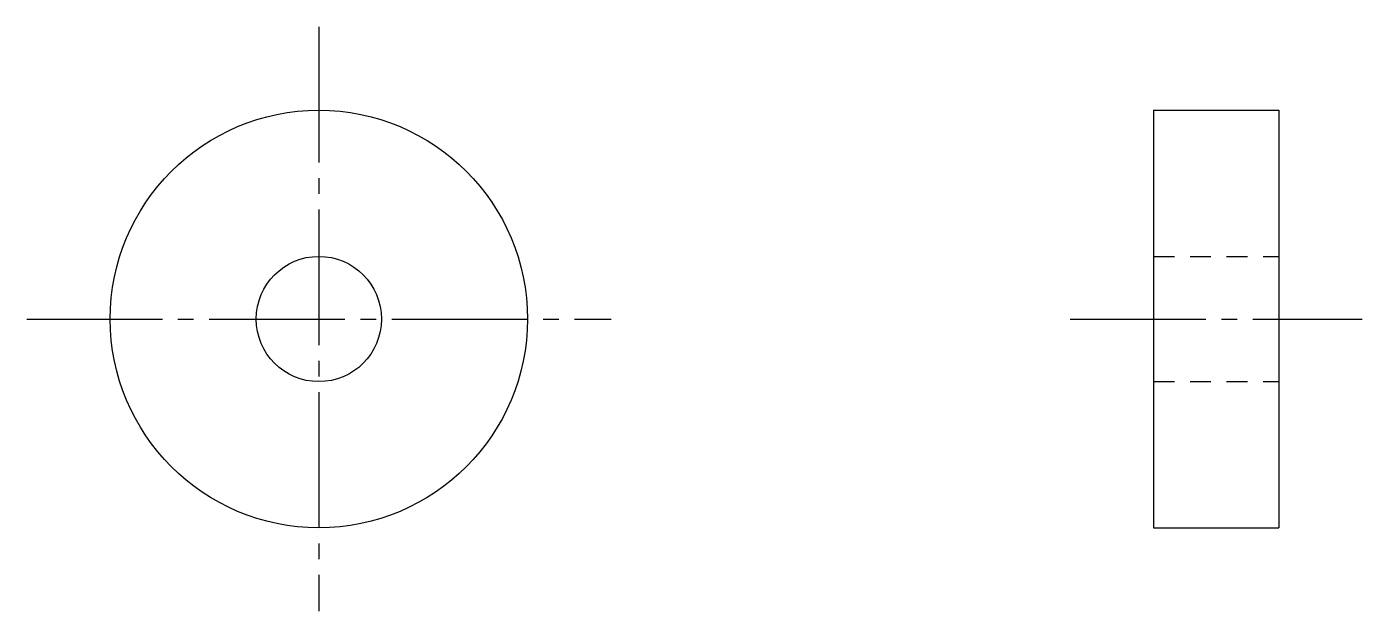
# Model space of a CAD drawing. Extents: x 5 to 90.7, y 5 to 62.5.
# Drawn here: x 58.65 to 90.65, y 48.46 to 62.46 of the extents above; entities outside this region: 2.
import ezdxf

# ---------------------------------------------------------------- set-up
doc = ezdxf.new("R2010")
doc.units = 0
doc.header["$LTSCALE"] = 0.25
doc.linetypes.add('CENTER', pattern=[17.5, 13, -1.5, 1.5, -1.5])
doc.linetypes.add('DASHED', pattern=[3.5, 2, -1.5])
doc.layers.get('0').update_dxf_attribs({"linetype": 'CONTINUOUS'})
doc.layers.add('CENTER', color=1, linetype='CENTER')

msp = doc.modelspace()

# ---------------------------------------------------------------- linework, layer by layer
at = {"color": 7, "linetype": 'CONTINUOUS'}
for p, q in [((85.652, 60.455), (85.652, 50.455)), ((85.652, 60.455), (88.652, 60.455)), ((88.652, 60.455), (88.652, 50.455)), ((85.652, 50.455), (88.652, 50.455))]:
    msp.add_line(p, q, dxfattribs=at)
for p, q in [((85.652, 57.955), (85.652, 57.956)), ((85.652, 55.455), (85.652, 55.455))]:
    msp.add_line(p, q)
at = {"color": 3, "linetype": 'DASHED'}
for p, q in [((85.652, 56.955), (88.652, 56.955)), ((85.652, 53.955), (88.652, 53.955))]:
    msp.add_line(p, q, dxfattribs=at)
at = {"color": 7, "linetype": 'CONTINUOUS'}
for radius in [5, 1.5]:
    msp.add_circle((65.652, 55.455), radius, dxfattribs=at)
at = {"layer": 'CENTER', "color": 1, "linetype": 'CENTER'}
for p, q in [((65.652, 62.455), (65.652, 48.455)), ((58.652, 55.455), (72.652, 55.455)), ((83.652, 55.455), (90.652, 55.455))]:
    msp.add_line(p, q, dxfattribs=at)

# ---------------------------------------------------------------- texts
for s, p in [('WSF 10', (5, 12.5)), ('WSF10', (5, 5))]:
    msp.add_text(s, height=2).set_placement(p)

doc.saveas('drawing.dxf')
